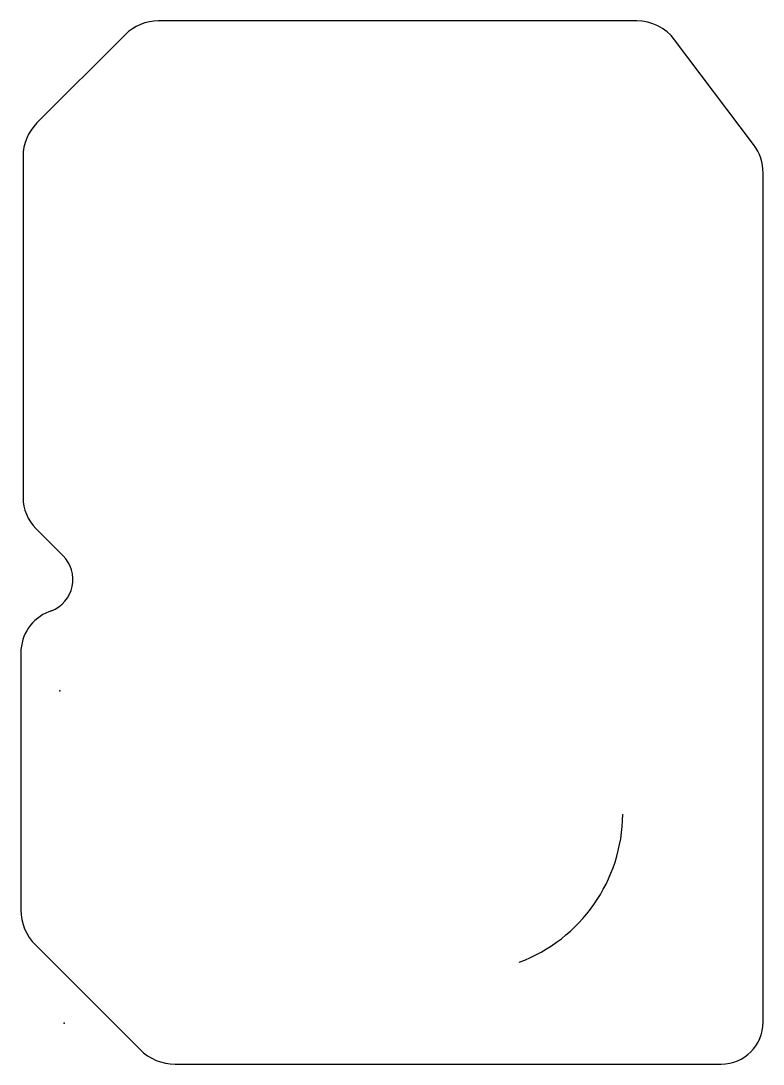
# Model space of a CAD drawing. Header units: millimetres. Extents: x 74.6 to 142, y 119.3 to 214.
import ezdxf

# ---------------------------------------------------------------- set-up
doc = ezdxf.new("R2010")
doc.units = ezdxf.units.MM
doc.header["$PDSIZE"] = -1

msp = doc.modelspace()

# ---------------------------------------------------------------- linework, layer by layer
at = {"color": 7, "linetype": 'Continuous'}
for p, q in [((130.54, 214.05), (87.1, 214.05)), ((84.06, 212.79), (76.046, 204.777)), ((141.151, 202.811), (133.975, 212.337)), ((74.787, 201.737), (74.787, 170.75)), ((142.017, 123.07), (142.017, 200.223)), ((75.956, 167.924), (78.421, 165.454)), ((77.365, 160.457), (77.139, 160.369)), ((74.587, 156.64), (74.587, 133.277)), ((75.905, 130.095), (85.412, 120.588)), ((88.594, 119.27), (138.217, 119.27))]:
    msp.add_line(p, q, dxfattribs=at)
for centre, radius, start, end in [((87.1, 209.75), 4.3, 90, 135), ((130.54, 209.75), 4.3, 36.99218, 90), ((79.087, 201.737), 4.3, 135, 180), ((137.717, 200.223), 4.3, 0, 36.99218), ((78.787, 170.75), 4, 180, 224.94428), ((76.262, 163.3), 3.05, 291.21272, 44.94428), ((78.587, 156.64), 4, 111.21272, 180), ((114.767, 142.1), 14.5, 290.52946, 359.47054), ((79.087, 133.277), 4.5, 180, 225), ((138.217, 123.07), 3.8, 270, 360), ((88.594, 123.77), 4.5, 225, 270)]:
    msp.add_arc(centre, radius, start, end, dxfattribs=at)
for p in [(78.127, 153.199), (78.517, 123)]:
    msp.add_point(p)

doc.saveas('drawing.dxf')
